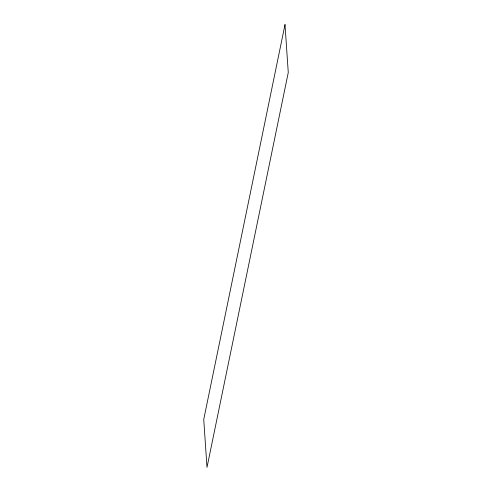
<?xml version="1.0" encoding="UTF-8"?>
<svg xmlns="http://www.w3.org/2000/svg" width="492" height="492" viewBox="0 0 492 492"><rect width="100%" height="100%" fill="white"/><g stroke="black" fill="none" stroke-linecap="round" stroke-linejoin="round"><path stroke-width="0.74" d="M285.003 24.6L203.731 419.479L206.997 467.4L288.269 72.521L285.003 24.6"/></g></svg>
